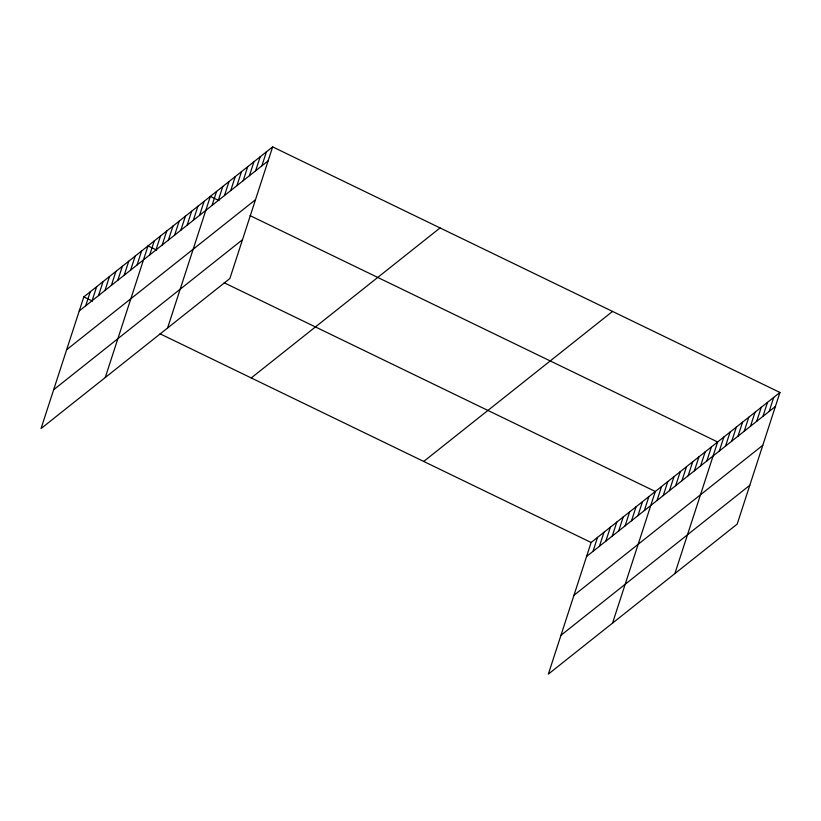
<?xml version="1.0" encoding="UTF-8"?>
<svg xmlns="http://www.w3.org/2000/svg" width="821" height="821" viewBox="0 0 821 821"><rect width="100%" height="100%" fill="white"/><g stroke="black" fill="none" stroke-linecap="round" stroke-linejoin="round"><path stroke-width="1.23" d="M272.654 146.887L83.814 296.904L41.05 428.531L229.88 278.514L272.654 146.887L779.95 392.469L737.186 524.096L548.346 674.113L591.12 542.486L779.95 392.469M85.692 305.802L90.238 291.804M92.106 300.702L96.662 286.703M98.53 295.601L103.077 281.603M104.955 290.501L109.501 276.503M111.369 285.4L115.915 271.402M117.793 280.3L122.339 266.302M124.207 275.199L128.764 261.201M130.631 270.099L135.178 256.101M137.056 264.998L141.602 251M105.252 377.527L148.016 245.9L156.606 250.056M149.709 254.951L154.256 240.953M155.939 249.995L160.485 235.996M162.168 245.048L166.714 231.05M168.397 240.101L172.944 226.103M174.627 235.145L179.183 221.147M180.866 230.198L185.413 216.2M187.096 225.241L191.642 211.243M193.325 220.295L197.871 206.297M199.554 215.348L204.101 201.35M167.566 328.02L210.34 196.393L218.92 200.55M212.023 205.445L216.57 191.447M218.253 200.488L222.799 186.49M224.482 195.542L229.028 181.544M230.711 190.595L235.258 176.597M236.941 185.638L241.497 171.64M243.18 180.692L247.726 166.694M249.41 175.735L253.956 161.737M255.639 170.789L260.185 156.79M261.868 165.842L266.415 151.844M592.988 551.384L597.534 537.386M599.412 546.283L603.958 532.285M605.826 541.183L610.372 527.185M612.25 536.082L616.797 522.084M618.675 530.982L623.221 516.984M625.089 525.881L629.635 511.883M631.513 520.781L636.059 506.783M637.927 515.68L642.484 501.682M644.352 510.58L648.898 496.582M612.548 623.108L655.322 491.481L224.215 282.783M657.005 500.523L661.552 486.525M663.235 495.576L667.781 481.578M669.464 490.63L674.01 476.632M675.693 485.673L680.25 471.675M681.933 480.726L686.479 466.728M688.162 475.77L692.708 461.782M694.392 470.823L698.938 456.825M700.621 465.876L705.167 451.878M706.86 460.92L711.407 446.922M674.872 573.602L717.636 441.975L250.046 215.615M719.319 451.016L723.865 437.029M725.548 446.07L730.095 432.072M731.778 441.123L736.334 427.125M738.017 436.167L742.564 422.168M744.247 431.22L748.793 417.222M750.476 426.263L755.022 412.275M756.705 421.317L761.252 407.319M762.935 416.37L767.491 402.372M769.174 411.413L773.721 397.415M79.268 310.902L268.108 160.885M66.655 349.725L255.495 199.708M53.663 389.718L242.493 239.701M251.226 377.947L440.056 227.93M423.708 461.443L612.538 311.426M586.563 556.484L775.404 406.467M573.951 595.297L762.791 445.28M560.959 635.29L749.799 485.273M83.814 296.904L92.404 301.061M160.013 333.788L591.12 542.486"/></g></svg>
